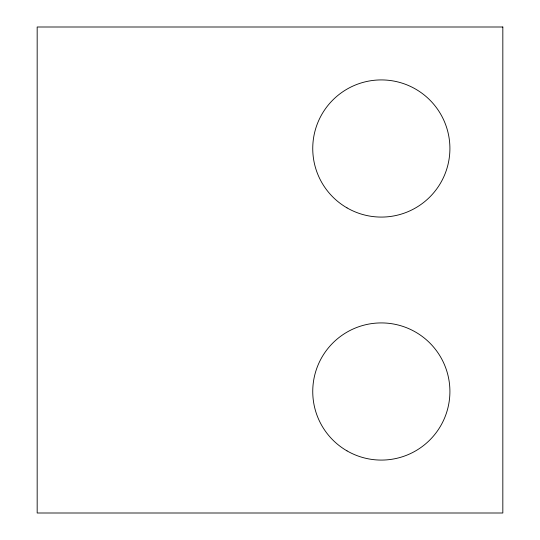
<?xml version="1.0" encoding="UTF-8"?>
<svg xmlns="http://www.w3.org/2000/svg" width="540" height="540" viewBox="0 0 540 540"><rect width="100%" height="100%" fill="white"/><g stroke="black" fill="none" stroke-linecap="round" stroke-linejoin="round"><path stroke-width="0.81" d="M502.828 27L37.172 27L37.172 513L502.828 513L502.828 27M347.038 207.893A68.58 68.58 0 0 0 449.908 148.5A68.58 68.58 0 0 0 347.038 89.107A68.58 68.58 0 0 0 347.038 207.893M347.038 450.893A68.58 68.58 0 0 0 449.908 391.5A68.58 68.58 0 0 0 347.038 332.107A68.58 68.58 0 0 0 347.038 450.893"/></g></svg>
